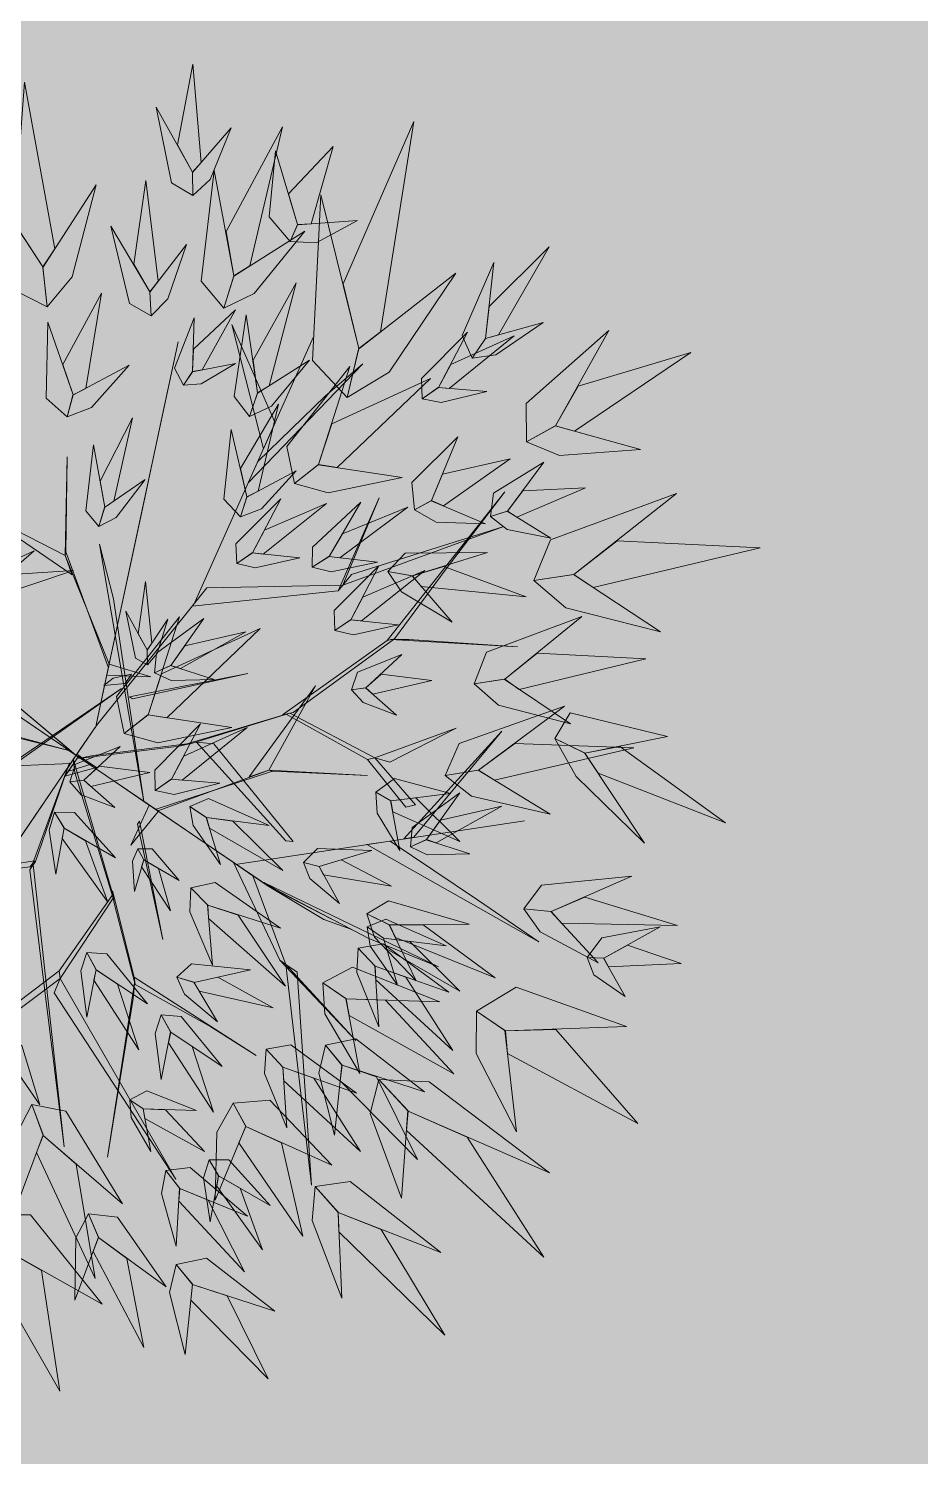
# Model space of a CAD drawing. Header units: millimetres. Extents: x -4 to 161, y -89 to 328.
# Drawn here: x 30.432 to 31.266, y 51.348 to 52.683 of the extents above; entities that cross this region are included whole.
import ezdxf

# ---------------------------------------------------------------- set-up
doc = ezdxf.new("R2010")
doc.units = ezdxf.units.MM
doc.layers.add('19-JARDINERIA', color=80, linetype='Continuous', lineweight=0)
doc.layers.add('Grama Zoysa', color=84, linetype='Continuous')
doc.layers.add('PISO', color=8, linetype='Continuous')
doc.layers.add('VEGETACION', color=7, linetype='Continuous', lineweight=9, true_color=0xa3cf44)

# ---------------------------------------------------------------- blocks, each defined once
blk = doc.blocks.new('A$C50677734')
at = {"color": 84, "linetype": 'ByBlock'}
for points in [[(2.691039974112186, 2.334948322650461, -1.072828053210943), (2.76611221409621, 2.39890987111687, -1.093334273240885), (2.884297179273403, 2.685592728420715, -1.150696267108426), (2.678781370918784, 2.433593851242676, -1.084189607551858)], [(2.76611221409621, 2.39890987111687, -1.093334273240885), (2.819896348291763, 2.399489840776823, -1.101924716766942), (3.116730683881769, 2.69227173236527, -1.188383374190482), (2.816411093835199, 2.518663925114424, -1.117442937330142)], [(2.691039974112186, 2.334948322650461, -1.072828053210943), (2.786788834149774, 2.325320076252296, -1.086683607285228), (3.007017831893392, 2.403865323816944, -1.132129824648884), (2.765097724366682, 2.39804552586736, -1.0930571621594)], [(3.119582928264094, 2.19292617768815, -1.666427438459503), (3.166768607317749, 2.225518347756064, -1.692410132844097), (3.248473689859054, 2.389492323937929, -1.765091453622622), (3.116230915356823, 2.253686340136937, -1.680823255618535)], [(3.166768607317749, 2.225518347756064, -1.692410132844097), (3.198768565434534, 2.221461384219082, -1.703294775086292), (3.38693120107689, 2.374487345360648, -1.812843432491607), (3.201451802154963, 2.293937817767869, -1.722957354620579)], [(2.8168735514231, 2.110917650346323, -0.8427145848156943), (2.864155826407625, 2.146521773075619, -0.8641755070217815), (2.943192477756724, 2.316801122639958, -0.9242080867063736), (2.811851433243987, 2.172103163021347, -0.8546050957677147)], [(2.864155826407625, 2.146521773075619, -0.8641755070217815), (2.896911109389237, 2.14424227756217, -0.8731658933513594), (3.084850923784927, 2.309512730795631, -0.9636497815716176), (2.89773757264146, 2.217605803267247, -0.8894065912370451)], [(3.119582928264094, 2.19292617768815, -1.666427438459503), (3.176125257180103, 2.179245959087666, -1.683983313043689), (3.310194353952226, 2.208774916421702, -1.741566581679816), (3.166130963006253, 2.225077913025415, -1.692059015352414)], [(2.933375677908543, 1.973704950792125, -1.486433287563355), (3.01305523288704, 1.997760942855165, -1.515443643708209), (3.200139429983323, 2.183642017601982, -1.596594234545838), (2.956522500596577, 2.056590464017745, -1.502506592994962)], [(2.8168735514231, 2.110917650346323, -0.8427145848156943), (2.874922211082719, 2.100312127554047, -0.8572152079279165), (3.010929009962296, 2.137759657575088, -0.9047772517360034), (2.863516876745677, 2.146040636282009, -0.8638854945595374)], [(3.01305523288704, 1.997760942855165, -1.515443643708209), (3.055144063970942, 1.978990184892609, -1.527596630741865), (3.383413522528314, 2.105842871304844, -1.649910564758007), (3.091929298601939, 2.075075107444263, -1.549550413770401)], [(3.160821912565438, 1.93077538865657, -1.829009222225882), (3.205609928751471, 1.939286579786426, -1.904446058261261), (3.324788689853221, 2.086392167017606, -2.105179857739832), (3.182055117899267, 2.00780963103466, -1.864772490297922)], [(2.720587392711308, 1.949293591295372, -0.5743885061398118), (2.760541014699811, 1.949293591295372, -0.6050571314690363), (2.872303173505599, 2.020079949502814, -0.6908463942142982), (2.742723858948181, 1.990812512936258, -0.5913805823357344)], [(2.760541014699811, 1.949293591295372, -0.6050571314690363), (2.777278342830186, 1.932073963417337, -0.6179047988366844), (2.945731451754795, 1.947251677116241, -0.7472103542788189), (2.80751351622689, 1.978561027861928, -0.6411134882750164)], [(2.933375677908543, 1.973704950792125, -1.486433287563355), (3.004770556800792, 1.931804624758115, -1.506034879553123), (3.202357636418071, 1.915560711166563, -1.570328101279559), (3.011978482144058, 1.997435861881285, -1.515051611868415)], [(3.205609928751471, 1.939286579786426, -1.904446058261261), (3.225857988168797, 1.912858547418068, -1.938550036699436), (3.413384589156351, 1.975180449239474, -2.254402683358421), (3.255741251023437, 2.000271653027766, -1.988882670116512)], [(2.720587392711308, 1.949293591295372, -0.5743885061398118), (2.74758308324408, 1.914581050251285, -0.5951105502811794), (2.836128948191628, 1.873062128610285, -0.6630788550648661), (2.760001100889155, 1.949293591295372, -0.6046426905862095)], [(3.160821912565438, 1.93077538865657, -1.829009222225882), (3.194078685778208, 1.876063116362274, -1.885023887789465), (3.296920390148954, 1.822607173735718, -2.058241043869489), (3.205004685289509, 1.939171563690024, -1.903426641558082)], [(2.748002598802202, 1.770851580282624, -0.754272176396458), (2.80759856818463, 1.787366126015058, -0.7660801600347192), (2.950677285081666, 1.918831826960968, -0.7991106007525594), (2.76716271264422, 1.830015435286441, -0.7608144376014421)], [(2.922534465942533, 1.598453156437813, -1.228330787638542), (3.038286938549219, 1.643175702672238, -1.2496992691862), (3.298302636139169, 1.933351417575295, -1.30947326486681), (2.949259119075406, 1.720053796109596, -1.240170081469001)], [(2.80759856818463, 1.787366126015058, -0.7660801600347192), (2.838312466269768, 1.773541530415286, -0.7710267477750713), (3.084515543450265, 1.861453576984217, -0.8208117598715235), (2.867894447169248, 1.842037578540157, -0.7799625191769999)], [(3.038286938549219, 1.643175702672238, -1.2496992691862), (3.102292692924208, 1.621754731492728, -1.258650930375083), (3.576655052303294, 1.845709013713985, -1.348745068792235), (3.148004397385591, 1.764006438004685, -1.274821673167906)], [(2.748002598802202, 1.770851580282624, -0.754272176396458), (2.799857408052332, 1.740195153793138, -0.7622505437196065), (2.94579423641835, 1.726781053858985, -0.7884195885395352), (2.80679321724699, 1.787142956478191, -0.7659205926882563)], [(2.58129845926237, 1.664925599573621, -0.5395087126763092), (2.608153484426509, 1.650244414089002, -0.5544151584483831), (2.813392214127759, 1.728935230266529, -0.7044413223479646), (2.629889117697473, 1.716946044506471, -0.5813429314560005)], [(2.674348968162234, 1.586379407068875, -1.0167116279966), (2.745970464011918, 1.563859246002721, -1.083872849219493), (2.988782448214919, 1.635917451829868, -1.271742751829477), (2.738938719578698, 1.653116263630749, -1.053922574890368)], [(2.922534465942533, 1.598453156437813, -1.228330787638542), (3.032021533011118, 1.547721609266659, -1.242768950846418), (3.325962513450861, 1.550014509838888, -1.290126126168255), (3.036722715946439, 1.642571343939266, -1.249410505922042)], [(2.674348968162234, 1.586379407068875, -1.0167116279966), (2.701917507887003, 1.504934780417215, -1.06209083152558), (2.835738657135209, 1.375810991172215, -1.210934619100638), (2.745002605959939, 1.564163572503616, -1.082965265148914)], [(2.745970464011918, 1.563859246002721, -1.083872849219493), (2.76564385532697, 1.52157167513485, -1.112007955407461), (3.076720813333679, 1.455579473748684, -1.395174185428305), (2.847731910688651, 1.593222388838626, -1.162832663359921)], [(3.175466342305583, 1.398657401007881, -1.826220705452557), (3.23465638812479, 1.398657401007881, -1.847677097062021), (3.400228543321816, 1.487140348767297, -1.907697003320925), (3.208260827151377, 1.450556053059017, -1.838108706209153)], [(3.023756134681718, 1.444254858997851, -1.105001755551807), (3.069224780665706, 1.426864460533806, -1.117925871120493), (3.221701320835393, 1.44433388894663, -1.154078464670735), (3.063780149229785, 1.473398947122859, -1.112162414177701)], [(3.023756134681718, 1.444254858997851, -1.105001755551807), (3.042077729298341, 1.400082544623273, -1.113734266071189), (3.128014152949219, 1.322762352645327, -1.142376900574761), (3.068610339503777, 1.427099465918558, -1.117751220910105)], [(3.069224780665706, 1.426864460533806, -1.117925871120493), (3.082121038200682, 1.403495897361608, -1.123340027642509), (3.279248660184862, 1.344350434473312, -1.177830893283453), (3.133136454493636, 1.433755226208859, -1.133120439424218)], [(3.23465638812479, 1.398657401007881, -1.847677097062021), (3.259452218130149, 1.377132866160422, -1.856665585438958), (3.509010249151685, 1.396105008284052, -1.947130371684263), (3.304244685236597, 1.435241696716047, -1.872902854765039)], [(3.175466342305583, 1.398657401007881, -1.826220705452557), (3.215459616507757, 1.355266724702801, -1.840718267350843), (3.346637555890879, 1.303368072651551, -1.888270270377222), (3.233856522640792, 1.398657401007881, -1.847387145824055)], [(2.787007814342189, 1.305792193974525, -1.25342893487029), (2.829141694959673, 1.284277020893227, -1.312333608139627), (2.995290713397594, 1.318656740337019, -1.477107491474123), (2.838675047401578, 1.349337080415239, -1.286065307897897)], [(2.787007814342189, 1.305792193974525, -1.25342893487029), (2.791796946528336, 1.24488215714723, -1.293229389782005), (2.856851950314592, 1.141734426359789, -1.423774881892429), (2.828572318194574, 1.284567766475447, -1.311537599041394)], [(2.624109419748322, 1.274401890215926, -0.9082132330844568), (2.601686005474505, 1.218667863365908, -0.9173401611545416), (2.61053219424491, 1.073107304481368, -0.947276485224422), (2.649097343074117, 1.219125574980012, -0.9215385480667824)], [(2.624109419748322, 1.274401890215926, -0.9082132330844568), (2.649439643393691, 1.2183683651823, -0.9217210866281838), (2.800923196713938, 1.09807393399069, -0.9595065688383408), (2.685434796481899, 1.264734440561255, -0.9156973141019285)], [(2.829141694959673, 1.284277020893227, -1.312333608139627), (2.835045734573043, 1.252260070973875, -1.337009890184891), (3.02304500150285, 1.181823476928229, -1.585364728833988), (2.898642715895277, 1.298080754888474, -1.38158639968601)], [(2.649439643393691, 1.2183683651823, -0.9217210866281838), (2.640437377475734, 1.186028450463368, -0.9273797820316366), (2.76452286297831, 0.9575940200261356, -0.9843318131889728), (2.712556094737351, 1.167560957667774, -0.937601941470134)], [(3.080373329766644, 1.172371689441661, -1.334852321947478), (3.15344926435938, 1.135543738277874, -1.393597838838724), (3.421578653965299, 1.158950186153106, -1.557926514466936), (3.158232220577701, 1.226120242104343, -1.367400513738575)], [(2.879058964087562, 1.141982678059775, -0.9706991204878468), (2.913041635672186, 1.114978590818395, -1.016303896215948), (3.063149546078591, 1.108714364305001, -1.143874012104018), (2.930175131591739, 1.167652956531469, -0.9959666313642308)], [(3.080373329766644, 1.172371689441661, -1.334852321947478), (3.098504460874323, 1.085490977283598, -1.374545238765887), (3.223085659137723, 0.9297190463969399, -1.504738005930271), (3.152461751729732, 1.136041413293582, -1.392803980502357)], [(2.879058964087562, 1.141982678059775, -0.9706991204878468), (2.875025401494667, 1.089765654696975, -1.001513158141967), (2.918050418785696, 0.989286756164688, -1.102583201647487), (2.91258241038048, 1.115343510916318, -1.015687615462866)], [(3.15344926435938, 1.135543738277874, -1.393597838838724), (3.168562896720061, 1.089361377295972, -1.418207447266138), (3.490328184536281, 0.9611943278029002, -1.665891248213011), (3.265706265413314, 1.144517959732979, -1.462663514102756)], [(2.913041635672186, 1.114978590818395, -1.016303896215948), (2.913886468717123, 1.086814282260206, -1.035408599561503), (3.068967979709442, 0.9878127020496094, -1.227688194523228), (2.975754580531372, 1.111872773563959, -1.069920321734123)], [(2.808268785816779, 0.9646159571638008, -1.498139596718049), (2.876386588473224, 0.8914434765716805, -1.551511771339106), (3.183507173580665, 0.7952802669876747, -1.700809611157457), (2.91438535774489, 0.9877267585060279, -1.527710666440523)], [(2.808268785816779, 0.9646159571638008, -1.498139596718049), (2.797127820154457, 0.8619575860982422, -1.534201876867415), (2.879715971801772, 0.6361392371696866, -1.652486155757329), (2.875466077626526, 0.8924322938769365, -1.550790525736119)], [(2.876386588473224, 0.8914434765716805, -1.551511771339106), (2.876564201289681, 0.8343908728996893, -1.573870385031713), (3.188759073129972, 0.549148699336456, -1.798899013163731), (3.004670244762564, 0.8502860327640746, -1.614260138798993)]]:
    blk.add_3dface(points, dxfattribs=at)
at = {"color": 62, "linetype": 'ByBlock'}
for points in [[(2.494666446047119, 2.141540397110588, -0.6029223863072392), (2.547580268176886, 2.160038725172285, -0.6535767680339082), (2.660555804739146, 2.312015189513431, -0.7952721331341769), (2.50343116506616, 2.210578890153328, -0.6309876518584993)], [(2.547580268176886, 2.160038725172285, -0.6535767680339082), (2.578270805962063, 2.143405601403173, -0.6747968468653522), (2.793853757968918, 2.242889692591347, -0.8883666725237374), (2.595302005338282, 2.223228481377873, -0.7131298924963405)], [(2.209526092600469, 1.953801123869197, -0.924369864817648), (2.180233006573928, 1.912081798802091, -0.9519357062350036), (2.179486685910831, 2.18963845340761, -0.6517743219126912)], [(1.817379964210715, 1.64755324651719, -2.639577775230859), (1.821035861085135, 1.684125427157596, -2.639577775230859), (1.867648546233738, 2.150420730322593, -2.167895599867225), (1.864297307432252, 2.116896231402279, -2.13420401591268)], [(2.494666446047119, 2.141540397110588, -0.6029223863072392), (2.547602181534784, 2.104887457771269, -0.6371483199063426), (2.685423050848214, 2.087094333007371, -0.7494093821113966), (2.546865216526498, 2.159788747766015, -0.6528922493619268)], [(1.991250223060205, 2.09388330409638, -0.3917020416844363), (2.026938062283932, 2.062526425994406, -0.4084346689982759), (2.176317689118263, 2.02291996112558, -0.4397131165142845), (2.040086272449684, 2.104727117655215, -0.3918652368327764)], [(2.209526092600469, 1.953801123869197, -0.9182441222804582), (2.218034148159745, 1.957271514952594, -0.9519357062350036), (2.41338358172527, 2.086571569834063, -0.7191574898217814)], [(2.026938062283932, 2.062526425994406, -0.4084346689982759), (2.029834711668058, 2.037687579325051, -0.4192215783085382), (2.190926689075865, 1.915795326494276, -0.4864405717727841), (2.08938246001685, 2.045551733648608, -0.4216867111254933)], [(2.315529420545374, 1.925048189498852, -0.3495913492579393), (2.362859108668203, 1.940025938904796, -0.3581015863002517), (2.473897443672569, 2.04941087761415, -0.3819072493780695), (2.329225998305105, 1.972930816194775, -0.3543064805921928)], [(2.389949112904048, 1.852077617489158, -1.215342635334174), (2.358752909186591, 1.839352850183331, -1.258222833094505), (2.801171798270161, 2.019813186520082, -1.105079269664754), (2.62817466856444, 1.94924856782427, -1.123456497276324)], [(2.362859108668203, 1.940025938904796, -0.3581015863002517), (2.387881725287343, 1.929883206605836, -0.3616666856017613), (2.582854672684561, 2.00750307024532, -0.397547685023402), (2.409673225889889, 1.985538491417287, -0.3681068649851317)], [(1.818072753475462, 1.675478571866733, -2.321039163296976), (1.818072753475462, 1.675478571866733, -2.406799558817636), (1.710872259074676, 1.981765698726235, -1.567572831222602), (1.710872259074676, 1.963388471114626, -1.524692633462271)], [(1.793569783326688, 1.654038472986599, -2.278158965536646), (1.793569783326688, 1.654038472986599, -2.321039163296976), (1.560574985977893, 1.967310812692744, -1.824854017784583), (1.560574985977893, 1.967310812692744, -1.791162433830038)], [(2.041118834972735, 1.709791583069772, -1.181651051379629), (2.04962689053201, 1.713261974153169, -1.114267883470539), (2.209526092600469, 1.953801123869197, -0.9182441222804582), (2.218034148159745, 1.957271514952594, -0.9519357062350036)], [(2.315529420545374, 1.925048189498852, -0.3495913492579393), (2.357982021824568, 1.90207335045261, -0.3553415094216646), (2.475401471972645, 1.895683137651531, -0.3742020347586821), (2.362219518288156, 1.939823536885796, -0.3579865830969773)], [(2.350244853627316, 1.835882459099934, -1.22453124913996), (2.358752909186591, 1.839352850183331, -1.252097090557314), (2.565782261129584, 1.923799033212731, -0.8049178853424422), (2.500553835174912, 1.897192701573317, -0.8998668946688876)], [(1.818072753475462, 1.451888969259243, -1.147959467425084), (1.818072753475462, 1.451888969259243, -1.190839665185414), (2.280566315033354, 1.899068174474223, -0.4802535308713703), (2.188680176975481, 1.794930551341963, -0.5752025401978162)], [(1.818072753475462, 1.837810749102231, -1.157148081230869), (1.818072753475462, 1.87150233305681, -1.157148081230869), (1.818072753475462, 1.684667185672537, -0.4710649170655854), (1.818072753475462, 1.684667185672537, -0.5813282827350063)], [(2.009922631255335, 1.697066815763946, -1.543069861073841), (1.992906520136727, 1.690126033597152, -1.515504019656487), (2.350244853627316, 1.835882459099934, -1.22453124913996), (2.358752909186591, 1.839352850183331, -1.252097090557314)], [(2.017159385934178, 1.654038472986599, -1.147959467425084), (2.017159385934178, 1.654038472986599, -1.190839665185414), (1.551602953107703, 1.828622135296541, -0.4802535308713703), (1.573043051987838, 1.828622135296541, -0.5752025401978162)], [(2.531377776107547, 1.650586679944012, -0.5039255840591004), (2.58129845926237, 1.664925599573621, -0.5395087126763092), (2.696513847977826, 1.790080069409555, -0.6390453021866083), (2.544708804100991, 1.708412939296522, -0.5236405607253929)], [(1.52709998295893, 1.592781047614721, -1.567572831222602), (1.545477210570538, 1.592781047614721, -1.524692633462271), (1.401522260946592, 1.745924611044415, -1.157148081230869), (1.392333647140787, 1.745924611044415, -1.157148081230869)], [(2.101699034530327, 1.634108314216064, -0.3206279689219034), (2.131086083367563, 1.655559158376036, -0.3307888951029494), (2.179932124002334, 1.752888567753188, -0.3768922995447408), (2.098415138740335, 1.667885801770353, -0.3366278314476528)], [(2.131086083367563, 1.655559158376036, -0.3307888951029494), (2.151511672471144, 1.65546556525021, -0.3307445615170204), (2.268261283786955, 1.753910036522711, -0.3773761531724173), (2.151843359547228, 1.696210854676678, -0.3500449617716611)], [(2.288636794898877, 1.623516363124622, -1.824854017784583), (2.288636794898877, 1.623516363124622, -1.791162433830038), (2.997087582127562, 1.750690142285407, -1.687024810697807)], [(1.818072753475462, 1.690792928209702, -2.596697577470528), (1.818072753475462, 1.647912730449434, -2.639577775230859), (1.818072753475462, 1.632598374106351, -2.363919361057306), (1.818072753475462, 1.675478571866733, -2.321039163296976)], [(1.90782596454369, 1.655422122763184, -2.03006639278045), (1.947530223820422, 1.671617281152407, -1.996374808825905), (2.009922631255335, 1.697066815763946, -1.543069861073841), (1.992906520136727, 1.690126033597152, -1.515504019656487)], [(1.998782158322569, 1.694665115857219, -1.515504019656487), (2.026347999739925, 1.68595940667069, -1.472623821896156), (2.060039583694504, 1.654038472986599, -1.181651051379629), (2.032473742277147, 1.654038472986599, -1.181651051379629)], [(2.04962689053201, 1.713261974153169, -1.181651051379629), (2.024102723854127, 1.702850800902979, -1.181651051379629), (2.081606730945736, 1.610530934877942, -0.5047565010201303)], [(1.821135624744101, 1.654038472986599, -2.639577775230859), (1.784381169520941, 1.654038472986599, -2.639577775230859), (1.315761865425884, 1.654038472986599, -2.167895599867225), (1.349453449380462, 1.654038472986599, -2.13420401591268)], [(1.793569783326688, 1.657101344255124, -2.321039163296976), (1.793569783326688, 1.657101344255124, -2.406799558817636), (1.52709998295893, 1.589718176346082, -1.567572831222602), (1.545477210570538, 1.589718176346082, -1.524692633462271)], [(1.781130032984265, 1.632836108134256, -2.167895599867225), (1.806578849181676, 1.654915070598917, -2.13420401591268), (1.585600019428625, 1.386154042981388, -1.843231245396154), (1.578659433192967, 1.380132507763732, -1.858545601739128)], [(1.778255426983719, 1.654038472986599, -2.596697577470528), (1.821135624744101, 1.654038472986599, -2.639577775230859), (1.836449981087014, 1.654038472986599, -2.363919361057306), (1.793569783326688, 1.654038472986599, -2.321039163296976)], [(1.836449981087014, 1.654038472986599, -2.363919361057306), (1.793569783326688, 1.654038472986599, -2.321039163296976), (1.906896020264753, 1.654038472986599, -2.03006639278045), (1.906896020264753, 1.654038472986599, -2.07294659054078)], [(1.818072753475462, 1.632598374106351, -2.363919361057306), (1.818072753475462, 1.675478571866733, -2.321039163296976), (1.818072753475462, 1.562152334928669, -2.03006639278045), (1.818072753475462, 1.562152334928669, -2.07294659054078)], [(1.821135624744101, 1.654038472986599, -2.639577775230859), (1.821135624744101, 1.611158275226216, -2.682457972991189), (1.821135624744101, 1.595843918883247, -2.406799558817636), (1.821135624744101, 1.638724116643629, -2.363919361057306)], [(1.906896020264753, 1.654038472986599, -2.03006639278045), (1.906896020264753, 1.654038472986599, -2.07294659054078), (2.288597864347195, 1.624295472149015, -1.824854017784583), (2.288597864347195, 1.624295472149015, -1.791162433830038)], [(1.929050292804106, 1.586379407069102, -1.343417896646685), (2.000671788653789, 1.563859246002948, -1.410579117869578), (2.243483772856791, 1.635917451830096, -1.598449020479562), (1.993640044220569, 1.653116263630977, -1.380628843540453)], [(2.101699034530327, 1.634108314216064, -0.3206279689219034), (2.137913531823983, 1.630298511778391, -0.3188233256619524), (2.222607495338706, 1.655945660072575, -0.3309719748539659), (2.130688961085979, 1.655269282103631, -0.3306515852896921)], [(2.531377776107547, 1.650586679944012, -0.5039255840591004), (2.577086888303369, 1.618570747958983, -0.5279682385301872), (2.70204964472532, 1.600467171364016, -0.6068281451953523), (2.580623855435987, 1.664731830389428, -0.5390278595868879)], [(1.672313324532296, 1.618857212112857, -0.6213190076181061), (1.62788042169393, 1.605271563933342, -0.6356116013425956), (1.547881748218742, 1.530529428671684, -0.6824913087589201), (1.653499748128751, 1.577877144699073, -0.6421861944558604)], [(1.672313324532296, 1.618857212112857, -0.6213190076181061), (1.65324202790407, 1.577315773912573, -0.6424720463303499), (1.664224857600061, 1.431578282303689, -0.7016433843497325), (1.69947935194267, 1.57851833614427, -0.6330389344721871)], [(1.755014605599001, 1.629990670342976, -0.6256516331423829), (1.744822641977123, 1.589143735378115, -0.6499576551942932), (1.765544532511739, 1.503128573483536, -0.7296814075245547), (1.778073019687951, 1.603956977016764, -0.6611384253381692)], [(1.755014605599001, 1.629990670342976, -0.6256516331423829), (1.778388888374081, 1.603600351080785, -0.661624545779207), (1.896763537478761, 1.576712632711519, -0.7622514770740998), (1.799045795725078, 1.642897515362619, -0.6455825712249454)], [(1.821135624744101, 1.611158275226216, -2.682457972991189), (1.821135624744101, 1.595843918883247, -4.180202023334152), (1.759878199372167, 1.647912730449434, -4.180202023334152), (1.775192555715136, 1.647912730449434, -2.682457972991189)], [(1.811947010938297, 1.647912730449434, -4.180202023334152), (1.759878199372167, 1.647912730449434, -4.180202023334152), (1.775192555715136, 1.647912730449434, -2.682457972991189), (1.811947010938297, 1.647912730449434, -2.682457972991189)], [(1.818072753475462, 1.647912730449434, -2.639577775230859), (1.775192555715136, 1.647912730449434, -2.682457972991189), (1.775192555715136, 1.647912730449434, -2.682457972991189), (1.802758397132492, 1.647912730449434, -2.363919361057306)], [(1.814662422448748, 1.644660494882259, -2.639577775230859), (1.841495385565281, 1.619543128994564, -2.639577775230859), (2.004327277971071, 1.433747722388034, -2.443784755555556), (1.979730395114245, 1.456771974451839, -2.41009317160101)], [(1.821135624744101, 1.647912730449434, -4.180202023334152), (1.821135624744101, 1.595843918883247, -4.180202023334152), (1.821135624744101, 1.611158275226216, -2.682457972991189), (1.821135624744101, 1.647912730449434, -2.682457972991189)], [(2.011033643397013, 1.626472631569185, -0.924369864817648), (2.011033643397013, 1.617284017763381, -0.8569866969085593), (2.222371760930002, 1.418197385304779, -0.5568253125862457)], [(2.094934252294478, 1.608989565038655, -0.3346412073937104), (2.132349943996644, 1.586313388249436, -0.3595954356978979), (2.273701448206679, 1.583417720246757, -0.4293998310893361), (2.137183896304179, 1.631932629113975, -0.3484671987514342)], [(2.282490634841849, 1.624771360162412, -1.791162433830038), (2.340509315142412, 1.62025042403502, -1.791162433830038), (2.534275051265694, 1.347090704342576, -1.405240653987065), (2.515953362749769, 1.348518368382769, -1.386863426375495)], [(2.431012177234322, 1.593116902526958, -0.7220716884722616), (2.474933955993208, 1.575814383621946, -0.7396317761653597), (2.623741164857847, 1.593274316025826, -0.7887525620095684), (2.470564919575167, 1.622159924937705, -0.7318009262481692)], [(1.536288596764734, 1.589718176346082, -1.515504019656487), (1.520974240421764, 1.589718176346082, -1.567572831222602), (1.004346370503299, 1.135591341375061, -0.8386094692969869), (1.004346370503299, 1.135591341375061, -0.8324837267597979)], [(1.778388888374081, 1.603600351080785, -0.661624545779207), (1.775290407748286, 1.5811277268715, -0.676694279451391), (1.885203294904158, 1.479923793972488, -0.8283638570552948), (1.827778721146842, 1.59197923663396, -0.7039170241495247)], [(1.929050292804106, 1.586379407069102, -1.343417896646685), (1.956618832528874, 1.504934780417443, -1.388797100175665), (2.09043998177708, 1.375810991172443, -1.537640887750723), (1.99970393060181, 1.564163572503844, -1.409671533798999)], [(2.000671788653789, 1.563859246002948, -1.410579117869578), (2.020345179968842, 1.521571675135078, -1.438714224057546), (2.33142213797555, 1.455579473748912, -1.72188045407839), (2.102433235330522, 1.593222388838853, -1.489538932010006)], [(2.094934252294478, 1.608989565038655, -0.3346412073937104), (2.102223555473131, 1.563981734136291, -0.3515021724641091), (2.163625489827609, 1.478219531658396, -0.4068061378950134), (2.131844326541227, 1.586619823070918, -0.3592582163964902)], [(2.132349943996644, 1.586313388249436, -0.3595954356978979), (2.139099122435482, 1.562087720362342, -0.3700492340415449), (2.304718403587799, 1.47946000390516, -0.4752616560808198), (2.191508025217615, 1.584683007067951, -0.3889335149203867)], [(2.431012177234322, 1.593116902526958, -0.7220716884722616), (2.447966057386054, 1.549129171851518, -0.7339366125892184), (2.530088512958229, 1.472153495717407, -0.7728535636928398), (2.474340418442409, 1.576048201445019, -0.7393944776830207)], [(2.474933955993208, 1.575814383621946, -0.7396317761653597), (2.48702220425315, 1.552544744808756, -0.7469880291178731), (2.677768924304814, 1.493715056229461, -0.8210251556076922), (2.537298956004235, 1.582702901635229, -0.7602767441288679)], [(1.65324202790407, 1.577315773912573, -0.6424720463303499), (1.62960343650019, 1.567097714568831, -0.6513334544395333), (1.562988291323677, 1.385617528919965, -0.7405192392803438), (1.65741872794149, 1.516265450404944, -0.6673411594109603)], [(1.818072753475462, 1.562152334928669, -2.03006639278045), (1.818072753475462, 1.5192721371684, -1.996374808825905), (1.818072753475462, 1.451888969259243, -1.543069861073841), (1.818072753475462, 1.470266196870852, -1.515504019656487)], [(1.818072753475462, 1.562152334928669, -2.03006639278045), (1.818072753475462, 1.562152334928669, -2.07294659054078), (1.818072753475462, 1.17929342635432, -1.824854017784583), (1.818072753475462, 1.17929342635432, -1.791162433830038)], [(1.818072753475462, 1.470266196870852, -1.515504019656487), (1.818072753475462, 1.442700355453553, -1.472623821896156), (1.818072753475462, 1.409008771498974, -1.181651051379629), (1.818072753475462, 1.436574612916274, -1.181651051379629)], [(1.818072753475462, 1.451888969259243, -1.543069861073841), (1.818072753475462, 1.470266196870852, -1.515504019656487), (1.818072753475462, 1.084344417027864, -1.22453124913996), (1.818072753475462, 1.07515580322206, -1.252097090557314)], [(1.856461862317246, 1.444254858997965, -0.291639274224945), (1.901930508301234, 1.42686446053392, -0.3045633897936306), (2.05440704847092, 1.444333888946744, -0.3407159833438728), (1.896485876865313, 1.473398947122973, -0.2987999328508392)], [(1.856461862317246, 1.444254858997965, -0.291639274224945), (1.874783456933869, 1.400082544623387, -0.3003717847443266), (1.960719880584747, 1.32276235264544, -0.3290144192478993), (1.901316067139305, 1.427099465918672, -0.3043887395832431)], [(2.004327277971071, 1.433747722388034, -2.443784755555556), (1.979730395114245, 1.456771974451839, -2.41009317160101), (2.193102666573167, 1.284036038024282, -2.119120401084484), (2.199810907352286, 1.277756696552273, -2.13443475742746)], [(2.528172677483723, 1.434655836167621, -0.5920372736981495), (2.573551750969556, 1.41511302349852, -0.6018186157398322), (2.728489127178193, 1.425459703272053, -0.6291799373969736), (2.569737402619352, 1.461961118762474, -0.5974566659104351)], [(1.145272473741783, 1.41073501774963, -0.6886680632514649), (1.109885369131006, 1.380935350709023, -0.7085826097218931), (1.056493140679492, 1.243431544569034, -0.7642895167405169), (1.152409926526217, 1.362466103319434, -0.6997017984580511)], [(1.772129684446554, 1.433511741647748, -0.924369864817648), (1.762941070640806, 1.433511741647748, -0.8569866969085593), (1.56385443818209, 1.222173624114702, -0.5568253125862457)], [(1.818072753475462, 1.409008771498974, -1.181651051379629), (1.818072753475462, 1.436574612916274, -1.181651051379629), (1.710872259074676, 1.418197385304779, -0.5047565010201303)], [(1.817013902464566, 1.418008538208709, -1.181651051379629), (1.820190455497368, 1.409386465691, -1.114267883470539), (2.055104115498522, 1.241331683809903, -0.9182441222804582), (2.058280668531381, 1.232709611292193, -0.9519357062350036)], [(1.901930508301234, 1.42686446053392, -0.3045633897936306), (1.91482676583621, 1.403495897361722, -0.3099775463156472), (2.111954387820389, 1.344350434473426, -0.3644684119565911), (1.965842182129165, 1.433755226208972, -0.3197579580973557)], [(2.032590748267637, 1.389772081858495, -2.330458518617541), (2.011451163707931, 1.427079310710269, -2.37333871637787), (1.934698298670184, 1.108996916188402, -1.965640501478981), (1.943758120624352, 1.093008103823308, -1.965640501478981)], [(2.528172677483723, 1.434655836167621, -0.5920372736981495), (2.545104122793588, 1.389569496680678, -0.5986462885911771), (2.629251695828088, 1.308125341151253, -0.6203238574403099), (2.572938520246736, 1.415377115561682, -0.6016864354419718)], [(2.573551750969556, 1.41511302349852, -0.6018186157398322), (2.585750905168822, 1.391110800824776, -0.6059162049735094), (2.78308223648179, 1.322654049601851, -0.6471564579060091), (2.6384791749428, 1.419017693661885, -0.6133183016537033)], [(1.713298535708361, 1.398609502371868, -0.3167417587278447), (1.68063256996885, 1.392348928956039, -0.3316749783724154), (1.621551225455334, 1.346646701504141, -0.3806559388066193), (1.699279284638407, 1.371836627064681, -0.3385442594089265)], [(1.713298535708361, 1.398609502371868, -0.3167417587278447), (1.699087240103153, 1.371469875348225, -0.3388429238018178), (1.706365959626339, 1.270924636873246, -0.4006664531303746), (1.733010750504831, 1.369127627933721, -0.3289869988364046)], [(1.431418655155994, 1.358790473368344, -0.5611440307794354), (1.385685649914137, 1.345673119581647, -0.5711219157086433), (1.300053439059411, 1.269647339962489, -0.6038493782764413), (1.409747663686232, 1.316518662847101, -0.5757117427760761)], [(1.431418655155994, 1.358790473368344, -0.5611440307794354), (1.409450800789386, 1.315939596949533, -0.57591130047466), (1.410991269015823, 1.163780056676841, -0.6172197440815673), (1.456193972157279, 1.316107743989391, -0.5693258964213819)], [(1.699087240103153, 1.371469875348225, -0.3388429238018178), (1.681692778255523, 1.366091538320688, -0.3481015199814524), (1.631859273999623, 1.24638444907066, -0.4412848105636108), (1.701825263111061, 1.329379896917885, -0.3648267259833853)], [(1.872070039544041, 1.351602961448634, -0.4254909964805672), (1.837357498499954, 1.318249383132979, -0.4322518569499394), (1.795838576859011, 1.208849646257931, -0.4544274792894809), (1.872070039544041, 1.302906737107832, -0.435361852765851)], [(1.872070039544041, 1.351602961448634, -0.4254909964805672), (1.872070039544041, 1.302239665541492, -0.4354970699752382), (1.942856397751597, 1.164155851315058, -0.4634870323184396), (1.913588961184984, 1.324253027229815, -0.4310349020654528)], [(1.409450800789386, 1.315939596949533, -0.57591130047466), (1.384924715809631, 1.305844187982302, -0.5820975891307687), (1.305809776559442, 1.118251520035755, -0.6443595910890118), (1.409668120865319, 1.252208991962334, -0.5932728202514764)], [(1.872070039544041, 1.302239665541492, -0.4354970699752382), (1.854850411666063, 1.281560446985849, -0.4396888034662492), (1.870028125364967, 1.073434118296745, -0.4818765727951326), (1.901337476110597, 1.244204439272493, -0.4472609671919462)], [(2.431012177234379, 1.300442536861055, -1.586482024275752), (2.474933955993265, 1.283140017956043, -1.60404211196885), (2.623741164857904, 1.300599950359924, -1.653162897813059), (2.470564919575224, 1.329485559271802, -1.59621126205166)], [(2.431012177234379, 1.300442536861055, -1.586482024275752), (2.447966057386111, 1.256454806185615, -1.598346948392709), (2.530088512958286, 1.179479130051504, -1.63726389949633), (2.474340418442466, 1.283373835779116, -1.603804813486511)], [(2.474933955993265, 1.283140017956043, -1.60404211196885), (2.487022204253207, 1.259870379142853, -1.611398364921364), (2.677768924304871, 1.201040690563559, -1.685435491411183), (2.537298956004292, 1.290028535969327, -1.624687079932358)], [(1.045436885862613, 1.260196515778716, -1.238365006014237), (0.9642820563234976, 1.250606108754027, -1.262008317920777), (0.8014845529924627, 1.146102052612604, -1.339558380974238), (0.9993863309202312, 1.195017268783431, -1.272884241397792)], [(1.045436885862613, 1.260196515778716, -1.238365006014237), (0.9987555014004668, 1.19412440238625, -1.273357107635923), (0.9693461196206952, 0.9378206084636532, -1.371240418929024), (1.078914337643141, 1.181662960494804, -1.257752521777609)], [(1.707168616229807, 1.23710941815716, -0.5044769772519055), (1.656663883213525, 1.205751844899964, -0.5170613570535991), (1.579778153132053, 1.085787749834935, -0.5601834542011696), (1.695624017627665, 1.179339178749387, -0.5241430149680263)], [(1.707168616229807, 1.23710941815716, -0.5044769772519055), (1.695465872441332, 1.17854780560674, -0.5244124127449592), (1.749595255435053, 0.9979893940621876, -0.5819834965049511), (1.751634583113457, 1.194842018994791, -0.5165814243756328)], [(0.7557574796737754, 1.203910817200721, -1.747674913574914), (0.7113408297466322, 1.13269529469187, -1.841541114216921), (0.7372491456119405, 0.8398336948035876, -2.104112783580367), (0.8192198732751307, 1.10952388279918, -1.799681862579271)], [(2.333556956333723, 1.184172741247607, -0.3908315025501853), (2.356931239108803, 1.157782421985416, -0.4268044151870094), (2.475305888213483, 1.130894703616149, -0.5274313464819023), (2.3775881464598, 1.19707958626725, -0.410762440632748)], [(0.9987555014004668, 1.19412440238625, -1.273357107635923), (0.9545884077995764, 1.1838340180052, -1.288015961017978), (0.7794625435614649, 0.8899331641969183, -1.435550227314816), (0.9857041999011356, 1.086890609126044, -1.314496470353313)], [(1.695465872441332, 1.17854780560674, -0.5244124127449592), (1.669432315753056, 1.158088457965504, -0.5323244750302476), (1.638716339782888, 0.907589822637874, -0.6167637614656805), (1.717622758271545, 1.102775271487757, -0.5485966250035059)], [(2.333556956333723, 1.184172741247607, -0.3908315025501853), (2.323364992711844, 1.143325806282746, -0.4151375246020958), (2.344086883246461, 1.057310644388167, -0.4948612769323571), (2.356615370422673, 1.158139047921395, -0.4263182947459717)], [(0.7113408297466322, 1.13269529469187, -1.841541114216921), (0.6562068825367647, 1.125643395762381, -1.880863441512896), (0.5011322640077652, 0.8053031840840958, -2.276623638814326), (0.7212045269327519, 1.010248011342923, -1.951897323079819)], [(1.506438907350002, 1.141307641566982, -0.7415460330047089), (1.482012326063113, 1.102591534827297, -0.7579025647895536), (1.471046540792201, 0.9968306141652192, -0.8115519890438367), (1.519225122612908, 1.099654445422288, -0.7654265694105771)], [(1.506438907350002, 1.141307641566982, -0.7415460330047089), (1.519400276246642, 1.09908385369431, -0.7657537000462736), (1.6233269480241, 1.001743878060779, -0.833469741635506), (1.553311187537246, 1.130097257987131, -0.7549583890682744)], [(2.356931239108803, 1.157782421985416, -0.4268044151870094), (2.353832758483009, 1.13530979777613, -0.4418741488591936), (2.46374564563888, 1.034105864877119, -0.5935437264630974), (2.406321071881563, 1.146161307538591, -0.4690968935573271)], [(1.407596323066911, 1.120567152477633, -0.6155950755544851), (1.361863317825054, 1.107449798690936, -0.6255729604836929), (1.276231106970328, 1.031424019071778, -0.658300423051491), (1.38592533159715, 1.07829534195639, -0.6301627875511258)], [(1.407596323066911, 1.120567152477633, -0.6155950755544851), (1.385628468700303, 1.077716276058822, -0.6303623452497097), (1.387168936926741, 0.9255567357861308, -0.671670788856617), (1.432371640068197, 1.07788442309868, -0.6237769411964316)], [(1.519400276246642, 1.09908385369431, -0.7657537000462736), (1.508368534127214, 1.076342348232969, -0.7758947497528771), (1.577525957149759, 0.9027716839084404, -0.8779595080902819), (1.562617530771547, 1.05803100815342, -0.7942140653518935)], [(1.19143197985619, 1.066716600972426, -0.8585898000871821), (1.156719438812103, 1.039961311186516, -0.8796213214114159), (1.11520051717116, 0.9522039606887346, -0.9486047113549037), (1.19143197985619, 1.027653877884972, -0.8892958212205643)], [(1.19143197985619, 1.066716600972426, -0.8585898000871821), (1.19143197985619, 1.027118772089238, -0.8897164516470487), (1.262218338063689, 0.9163518723756852, -0.9767869499293766), (1.232950901497133, 1.044777263348009, -0.8758356475730549)], [(1.385628468700303, 1.077716276058822, -0.6303623452497097), (1.361102383720549, 1.067620867091591, -0.6365486339058184), (1.28198744447036, 0.8800281991450447, -0.6988106358640614), (1.385845788776236, 1.013985671071623, -0.6477238650265261)], [(1.19143197985619, 1.027118772089238, -0.8897164516470487), (1.174212351978212, 1.010530492422049, -0.9027559948680736), (1.189390065677116, 0.8435774841580042, -1.033992687931293), (1.220699416422746, 0.9805645678618476, -0.9263112987512158)], [(1.915460824891795, 1.042552136685458, -0.6196975054824266), (1.891300450631547, 1.007413830692826, -0.6430364577735562), (1.881241238375082, 0.9126483849354372, -0.7144661718138487), (1.928659112311777, 1.005604286107882, -0.6501838567845738)], [(1.915460824891795, 1.042552136685458, -0.6196975054824266), (1.928839910769568, 1.005098151168454, -0.6506014780352877), (2.033967758274457, 0.9203768880860252, -0.7320369095887836), (1.962583720998964, 1.033559919861886, -0.6338801478385744)], [(0.9021637561164652, 0.9929232820178412, -1.849764099755278), (0.8352283749438242, 0.9852723965203722, -1.877659677952389), (0.7068187016145658, 0.9012908668441924, -1.969157174438919), (0.8682898454196106, 0.940496891000862, -1.890491643923065)], [(0.9021637561164652, 0.9929232820178412, -1.849764099755278), (0.8678258192456382, 0.93977872126095, -1.891049555487006), (0.8609556078602054, 0.7334942408531333, -2.006537249223058), (0.9354480637901474, 0.929680015002532, -1.872638473876915)], [(1.928839910769568, 1.005098151168454, -0.6506014780352877), (1.917975204224944, 0.9845308895404514, -0.6647670064339213), (1.988900823141875, 0.8309155399462042, -0.7939901487806232), (1.972561784000447, 0.9693537651238556, -0.6848621884262043)], [(2.158630105892314, 0.9931313821653021, -0.7609288604867052), (2.117627757336776, 0.9610617566828524, -0.7922775224510997), (2.073284429674686, 0.8629633921699451, -0.8951011336943246), (2.161922023323995, 0.9512770033908282, -0.806697906954729)], [(2.158630105892314, 0.9931313821653021, -0.7609288604867052), (2.161967118083339, 0.9507036557363336, -0.8073248801940165), (2.259512262645557, 0.8389585980711444, -0.9371083407266376), (2.212217859218753, 0.9736934775168036, -0.7866347632975196)], [(2.161967118083339, 0.9507036557363336, -0.8073248801940165), (2.141906789803101, 0.9312421496762227, -0.8267610506119417), (2.174890086035077, 0.7538452783343246, -1.022376701269794), (2.202362023331431, 0.9036909674208572, -0.8618715520120751)], [(2.515543826673706, 0.9426228583332658, -1.059188254336687), (2.56719566100952, 0.8872930296020058, -1.10435263257514), (2.80223278933164, 0.8170513155039316, -1.230690825755683), (2.597273726192327, 0.9615485678241384, -1.084211761198538)], [(0.8678258192456382, 0.93977872126095, -1.891049555487006), (0.8317461266674968, 0.9315330266890668, -1.908344813969216), (0.7060922490891244, 0.6951087123079561, -2.082413221919202), (0.8643293679269844, 0.8534729173252344, -1.939587861549985)], [(2.515543826673706, 0.9426228583332658, -1.059188254336687), (2.506038607253515, 0.8637845160369579, -1.089704726119422), (2.567398248800429, 0.6915802269527376, -1.189798753566801), (2.566497663248242, 0.8880407299902799, -1.103742303139486)], [(1.097009330895616, 0.8959322727149583, -1.119967621319485), (1.044264037016546, 0.8727984227942897, -1.139336437341165), (0.9575280485447024, 0.7698267845821647, -1.202866153892272), (1.080441154110189, 0.8431757097930584, -1.148246092711136)], [(1.097009330895616, 0.8959322727149583, -1.119967621319485), (1.080214192784353, 0.8424530171503192, -1.14863346903157), (1.117651074203138, 0.6663442410657581, -1.228820367361315), (1.137218247572889, 0.8507519191601886, -1.135850050457261)], [(2.289000175288492, 0.875067560524144, -0.8831689913880886), (2.345770788860363, 0.814196847083167, -0.9121685893027212), (2.595166579821295, 0.7284128533308376, -0.9932890861720318), (2.373589567062879, 0.8908982295351962, -0.8992363361786301)], [(2.56719566100952, 0.8872930296020058, -1.10435263257514), (2.566805834384979, 0.8435508332203198, -1.123272845080437), (2.803996827987646, 0.6283933656707177, -1.313695629004726), (2.665361066670698, 0.8571939366858032, -1.157451293477108)], [(1.328161390694617, 0.8520563859934782, -1.359146367971666), (1.246099369214448, 0.8448940879128485, -1.41078985568021), (1.105178449241293, 0.7544306614015568, -1.580180495364245), (1.298197822119334, 0.794679339785489, -1.434545860026149)], [(1.328161390694617, 0.8520563859934782, -1.359146367971666), (1.297787362275812, 0.7938933528511143, -1.435578729780319), (1.338313528549406, 0.5656596837479811, -1.649382768893719), (1.384938042750889, 0.7813924909619346, -1.401494027892684)], [(1.483187544587508, 0.8599269944346588, -0.989842475449895), (1.431856920404243, 0.8292736106023993, -1.000701994463542), (1.351729446647311, 0.7089691060948553, -1.036321216828312), (1.470063849572682, 0.8013281701822734, -1.005697373209824)], [(1.483187544587508, 0.8599269944346588, -0.989842475449895), (1.469884072928607, 0.8005254465624602, -1.005914563590097), (1.519014354005776, 0.6150241885206924, -1.050872972306614), (1.526460806316435, 0.815673156863795, -0.9987472810410916)], [(2.094934252294592, 0.8466749381882436, -2.349329864069565), (2.132349943996757, 0.8239987613990251, -2.374284092373752), (2.273701448206793, 0.8211030933963456, -2.44408848776519), (2.137183896304293, 0.8696180022635644, -2.363155855427288)], [(2.094934252294592, 0.8466749381882436, -2.349329864069565), (2.102223555473244, 0.8016671072858798, -2.366190829139963), (2.163625489827722, 0.7159049048079851, -2.421494794570867), (2.13184432654134, 0.8243051962205072, -2.373946873072344)], [(2.289000175288492, 0.875067560524144, -0.8831689913880886), (2.282934016630235, 0.792506354797979, -0.9027633143033796), (2.355614567859049, 0.6080473580112767, -0.9670326934655374), (2.345003618406678, 0.8150194242917905, -0.9117767028444156)], [(1.080214192784353, 0.8424530171503192, -1.14863346903157), (1.052642734172081, 0.8264987599802679, -1.160642134965011), (0.9999313269910316, 0.5953341925767291, -1.281503546940283), (1.095372102266196, 0.7686173133992042, -1.182335208909289)], [(1.178850731258648, 0.8225106822781071, -1.778403709087322), (1.134417828420282, 0.8089250340985927, -1.792696302811811), (1.054419154945094, 0.7341828988369344, -1.839576010228136), (1.160037154855103, 0.7815306148643231, -1.799270895925076)], [(1.178850731258648, 0.8225106822781071, -1.778403709087322), (1.159779434630422, 0.7809692440778236, -1.799556747799566), (1.170762264326413, 0.6352317524689397, -1.858728085818948), (1.206016758669022, 0.7821718063095205, -1.790123635941403)], [(1.697146058204168, 0.8364337385464751, -1.158734884377811), (1.636399111377045, 0.7893681717957861, -1.19522775135124), (1.563740998505352, 0.6349931128531808, -1.314924355024089), (1.697146058204168, 0.7677180110903237, -1.212014470159019)], [(1.816700193834549, 0.8122823302564938, -0.6937649194856778), (1.765369569651284, 0.7816289464242346, -0.7046244384993255), (1.685242095894352, 0.6613244419166904, -0.7402436608640957), (1.803576498819722, 0.7536835060041085, -0.7096198172456076)], [(1.697146058204168, 0.8364337385464751, -1.158734884377811), (1.697146058204168, 0.7667766997553827, -1.212744327498487), (1.821022185067306, 0.5719252534071302, -1.363824796768483), (1.769804171075804, 0.7978399738108238, -1.188659035296025)], [(1.872070039544041, 0.8241084651903064, -2.334680753904853), (1.837357498499954, 0.7907548868746517, -2.341441614374225), (1.795838576859011, 0.6813551499996038, -2.363617236713767), (1.872070039544041, 0.7754122408495051, -2.344551610190137)], [(1.816700193834549, 0.8122823302564938, -0.6937649194856778), (1.803396722175648, 0.7528807823842955, -0.7098370076258803), (1.852527003252816, 0.5673795243425275, -0.7547954163423974), (1.859973455563476, 0.7680284926856303, -0.7026697250768745)], [(1.898626522415668, 0.8429747886210635, -1.56630023843505), (1.86181316809899, 0.7946312633873731, -1.566569653640074), (1.830329011660694, 0.6492818236632729, -1.573248210567742), (1.907417330159773, 0.7816533271557092, -1.57075348674776)], [(1.872070039544041, 0.8241084651903064, -2.334680753904853), (1.872070039544041, 0.7747451692831647, -2.344686827399524), (1.942856397751597, 0.6366613550567309, -2.372676789742726), (1.913588961184984, 0.7967585309714879, -2.340224659489739)], [(1.898626522415668, 0.8429747886210635, -1.56630023843505), (1.907537752183657, 0.7808133071356452, -1.570814490149304), (2.019813804720911, 0.6198629378809529, -1.589112753223929), (1.954797193751858, 0.8161201242301103, -1.572127378823896)], [(2.132349943996757, 0.8239987613990251, -2.374284092373752), (2.139099122435595, 0.7997730935119307, -2.384737890717399), (2.304718403587912, 0.7171453770547487, -2.489950312756674), (2.191508025217729, 0.8223683802175401, -2.403622171596241)], [(2.345770788860363, 0.814196847083167, -0.9121685893027212), (2.347515605821683, 0.7681438754877945, -0.924317069510202), (2.606297037921194, 0.529615667730127, -1.046585644501625), (2.449970722206614, 0.7775657838041071, -0.9462627111753302)], [(1.159779434630422, 0.7809692440778236, -1.799556747799566), (1.136140843226542, 0.7707511847340811, -1.808418155908749), (1.069525698050028, 0.5892709990852154, -1.89760394074956), (1.163956134667841, 0.7199189205701942, -1.824425860880176)], [(1.297787362275812, 0.7938933528511143, -1.435578729780319), (1.254535835059868, 0.7854697777436286, -1.467597692159617), (1.153379693056081, 0.5261902489928616, -1.789853055460962), (1.313963204129379, 0.6984165465935348, -1.525438398393198)], [(1.469884072928607, 0.8005254465624602, -1.005914563590097), (1.443306775443602, 0.7803450847902696, -1.012647465378559), (1.405729990377267, 0.5257490565363696, -1.080410864023738), (1.489943447156008, 0.7226931920632751, -1.024810126673851)], [(1.872070039544041, 0.7747451692831647, -2.344686827399524), (1.854850411666063, 0.7540659507275222, -2.348878560890535), (1.870028125364967, 0.545939622038418, -2.391066330219418), (1.901337476110597, 0.7167099430141662, -2.356450724616232)], [(1.907537752183657, 0.7808133071356452, -1.570814490149304), (1.890022220963089, 0.7516263911468286, -1.571326164340379), (1.946322832525027, 0.4923133505899387, -1.591575083062876), (1.954129793497259, 0.7130791838577579, -1.578466344113111)], [(0.9203955491834108, 0.7445824723419037, -1.97179418216434), (0.8540674296639849, 0.7188955116428133, -2.006158454509066), (0.7493017826955111, 0.6015334982439527, -2.118873267799768), (0.9025778247868174, 0.6838834245641011, -2.021966019787641)], [(0.9203955491834108, 0.7445824723419037, -1.97179418216434), (0.9023337463704024, 0.6830519307590066, -2.022653305234535), (0.9621804291730882, 0.4785342057505205, -2.1649213927417), (0.9751251207915744, 0.6914882556799286, -1.999972885487017)], [(1.573808086483609, 0.7445824723416763, -0.8249190515903807), (1.507479966964183, 0.718895511642586, -0.8592833239351064), (1.402714319995709, 0.6015334982437253, -0.971998137225808), (1.555990362087015, 0.6838834245638737, -0.8750908892136816)], [(1.573808086483609, 0.7445824723416763, -0.8249190515903807), (1.5557462836706, 0.6830519307587793, -0.8757781746605754), (1.615592966473286, 0.4785342057502931, -1.01804626216774), (1.628537658091772, 0.6914882556797011, -0.8530977549130575)], [(1.697146058204168, 0.7667766997553827, -1.212744327498487), (1.667011709417693, 0.7375960483698237, -1.235369905022013), (1.693572708390775, 0.4439069118450334, -1.463085394936211), (1.74836407219567, 0.6848826136090338, -1.276241916032254)], [(1.803396722175648, 0.7528807823842955, -0.7098370076258803), (1.776819424690643, 0.7327004206121046, -0.7165699094143423), (1.739242639624308, 0.4781043923582047, -0.7843333080595211), (1.823456096403049, 0.6750485278851102, -0.7287325707096342)]]:
    blk.add_3dface(points, dxfattribs=at)
at = {"color": 76, "linetype": 'ByBlock'}
for points in [[(2.51596355968968, 0.7034810328646018, -1.34249059946987), (2.467951292849875, 0.6067002347011794, -1.359568352689968), (2.427558315580085, 0.3754361617519635, -1.488762919479964), (2.52789723862503, 0.6225568233484183, -1.418693861997169)], [(2.51596355968968, 0.7034810328646018, -1.34249059946987), (2.528060713678939, 0.6214482725331436, -1.419737742305762), (2.676475462223834, 0.4763064649348508, -1.707430598925594), (2.58986892301084, 0.7074921886795665, -1.427291495941467)], [(0.9023337463704024, 0.6830519307590066, -2.022653305234535), (0.8679182709160501, 0.6651569470293452, -2.043959154088265), (0.8154310731539453, 0.3987841279110853, -2.258392213519355), (0.9267330524598946, 0.5973164330212059, -2.082447139114358)], [(1.5557462836706, 0.6830519307587793, -0.8757781746605754), (1.521330808216248, 0.6651569470291179, -0.8970840235143056), (1.468843610454143, 0.3987841279108579, -1.111517082945395), (1.580145589760093, 0.5973164330209784, -0.9355720085403988)], [(2.528060713678939, 0.6214482725331436, -1.419737742305762), (2.505256601549433, 0.5665693517574937, -1.434678132621724), (2.580827597197071, 0.238782798336274, -1.775723025670288), (2.589655569643923, 0.5598708235276036, -1.540163158075152)], [(1.271807260173545, 0.5698980234624287, -1.125676013494378), (1.198632131594138, 0.5283218405714935, -1.138082061855573), (1.081345131629063, 0.3609119512908592, -1.178773900480287), (1.250954672046759, 0.4874500980995436, -1.14378884410172)], [(1.271807260173545, 0.5698980234624287, -1.125676013494378), (1.250669020154589, 0.4863206744644231, -1.144036965068943), (1.311633657560207, 0.2221558666653891, -1.195398005284276), (1.330535622248305, 0.5057760675458667, -1.135848973150554)], [(1.577287473825265, 0.5885251848532107, -1.893223690768865), (1.496486286512777, 0.558950913670401, -1.979049671120766), (1.367816320050508, 0.3775259036100351, -2.176984672786894), (1.55485040230917, 0.486200931394933, -1.959977345397389)], [(1.577287473825265, 0.5885251848532107, -1.893223690768865), (1.554543045165132, 0.4847992292927757, -1.960891779022436), (1.624352789510339, 0.1120365661384994, -2.068398223596702), (1.642949225756069, 0.4826012639689452, -1.882747582237632)], [(2.126252950028003, 0.5301033744614188, -1.266763085130826), (2.102313919059952, 0.4651203713640371, -1.289592379673854), (2.119125251706975, 0.3038005486679367, -1.364472465774995), (2.158091319682853, 0.4715364969481471, -1.300093855163654)], [(2.126252950028003, 0.5301033744614188, -1.266763085130826), (2.158527461732887, 0.4707342109547881, -1.300550441054515), (2.342095099057814, 0.3553736604684445, -1.395063720462676), (2.198850737644534, 0.5269545685245021, -1.285483106656119)], [(1.250669020154589, 0.4863206744644231, -1.144036965068943), (1.212599369417773, 0.4586974084500071, -1.151728715052884), (1.149226154443624, 0.0998045440260285, -1.229142456826724), (1.275471794965142, 0.3755022897555591, -1.165623489217417)], [(1.554543045165132, 0.4847992292927757, -1.960891779022436), (1.512555880777426, 0.4614424140111169, -2.00913350415753), (1.445270525335672, 0.0063983984796323, -2.276901588831601), (1.582972251960029, 0.3286949530942138, -2.006634075749119)], [(1.85233153581305, 0.4843453895944095, -1.817031504202687), (1.765550183202833, 0.4262704019873809, -1.879207552195981), (1.661752879100447, 0.2357844426364863, -2.083144989613987), (1.85233153581305, 0.3995559076881818, -1.907808534272898)], [(1.85233153581305, 0.4843453895944095, -1.817031504202687), (1.85233153581305, 0.3983944079360526, -1.909052055232763), (2.029297431331826, 0.157963959243034, -2.166460893924999), (1.956128839915436, 0.4367238997566574, -1.868015863557191)], [(2.158527461732887, 0.4707342109547881, -1.300550441054515), (2.149354873889308, 0.4335268867519062, -1.314704603671192), (2.305433235877842, 0.1940872503344053, -1.457159401619715), (2.235042089486114, 0.4219030598785594, -1.340273413559394)], [(1.85233153581305, 0.3983944079360526, -1.909052055232763), (1.809282466118077, 0.3623879156197063, -1.947601204988606), (1.847226750365393, -7.0480155e-09, -2.33557974446676), (1.925500127229497, 0.2973439294999025, -2.017238378741095)], [(2.114992197561036, 0.3338196792893768, -1.792976681612108), (2.089085805002412, 0.296321726843189, -1.833165665918274), (2.088280236855553, 0.2017632578764505, -1.948145498341005), (2.13613672820702, 0.2989941622173546, -1.83985443264607)], [(2.114992197561036, 0.3338196792893768, -1.792976681612108), (2.136426379311728, 0.2985171003397227, -1.840496593619137), (2.278745933889581, 0.2275901012710619, -1.956945144301305), (2.175176242179475, 0.3305804633279195, -1.809639848668311)], [(2.136426379311728, 0.2985171003397227, -1.840496593619137), (2.125370076944761, 0.2769594645492361, -1.864412241769548), (2.233400887778657, 0.1340822375500466, -2.061233156537491), (2.195679451996795, 0.2685172055707881, -1.889551260372735)]]:
    blk.add_3dface(points, dxfattribs=at)
at = {"layer": '19-JARDINERIA', "color": 84}
for points in [[(2.70164853043218, 1.697655970550272, -1.714590652115162), (2.911203389577849, 1.934430125846688, -1.32866887227219), (2.770986267054581, 1.710102765957458, -1.705402038309377), (2.70164853043218, 1.697655970550272, -1.714590652115162)], [(2.668487004221447, 1.691703155355412, -1.748282236069708), (2.61120800440301, 1.681421020019115, -1.763596592412682), (3.01239595532138, 1.613405858188457, -1.824854017784583), (2.894667518785353, 1.645173548967591, -1.781973820024253)]]:
    blk.add_3dface(points, dxfattribs=at)
at = {"layer": '19-JARDINERIA', "color": 62}
for points in [[(1.341802316931079, 1.377385419077995, -1.696213424503592), (1.355683489402395, 1.389428489513306, -1.677836196892022), (1.081080186721862, 1.481964076213102, -1.32866887227219), (1.065687321422046, 1.472135127405636, -1.32866887227219)], [(1.341802316931079, 1.377385419077995, -1.696213424503592), (1.304310430298357, 1.369187629084649, -1.653333226743262), (1.093563767305909, 0.8636078888829388, -1.696213424503592)], [(1.585600019428625, 1.386154042981388, -1.843231245396154), (1.578659433192967, 1.380132507763732, -1.858545601739128), (1.341802316931079, 1.377385419077995, -1.696213424503592), (1.355683489402395, 1.389428489513306, -1.677836196892022)], [(1.592540605664282, 1.392175578199044, -1.892237185693674), (1.57171884695731, 1.374110972546077, -1.849356987933343), (1.433434159771081, 1.216161591752097, -1.858545601739128), (1.447315332242396, 1.228204662187295, -1.892237185693674)], [(2.534275051265694, 1.347090704342576, -1.405240653987065), (2.515953362749769, 1.348518368382769, -1.386863426375495), (2.762185752350546, 1.393846701659299, -0.9764386763837632)], [(2.567864813544929, 1.344473320268889, -1.374611941301115), (2.534275051265694, 1.347090704342576, -1.405240653987065), (2.874653952851133, 1.102444608119753, -1.233719862945745)], [(2.055104115498522, 1.241331683809903, -0.924369864817648), (2.014413983791939, 1.272038363127535, -0.9519357062350036), (2.291832948661294, 1.263265026179624, -0.6517743219126912)], [(2.186394425794048, 1.290315379496178, -2.168126341382004), (2.206519148131405, 1.271477355080378, -2.125246143621673), (2.4968522963552, 1.167521735072341, -2.125813221312198), (2.483435814796962, 1.180080418016245, -2.159504805266744)], [(2.193102666573167, 1.284036038024282, -2.119120401084484), (2.199810907352286, 1.277756696552273, -2.13443475742746), (2.227083951476515, 1.042458967952256, -1.972102580191923), (2.213667469918277, 1.055017650896047, -1.953725352580353)], [(2.055104115498522, 1.241331683809903, -0.9182441222804582), (2.058280668531381, 1.232709611292193, -0.9519357062350036), (2.180804856941506, 1.033040563512713, -0.7191574898217814)], [(1.440374746006739, 1.222183126969753, -1.886111443156483), (1.401963808356015, 1.20102321552315, -1.886111443156483), (1.043591485390663, 1.032933984830492, -2.020877778974664)], [(1.433434159771081, 1.216161591752097, -1.858545601739128), (1.447315332242396, 1.228204662187295, -1.892237185693674), (1.456730730794902, 0.8713627722042929, -1.867734215544913), (1.451673541559841, 1.003480174374544, -1.858545601739128)], [(1.818072753475462, 1.185419168891485, -1.791162433830038), (1.818072753475462, 1.127224614788246, -1.791162433830038), (1.683306417657263, 0.9373265961353354, -1.405240653987065), (1.683306417657263, 0.955703823746944, -1.386863426375495)], [(1.816561798564634, 1.178529175187236, -1.824854017784583), (1.816561798564634, 1.178529175187236, -1.791162433830038), (2.306314772942926, 0.6510657052496072, -1.687024810697807)], [(2.4968522963552, 1.167521735072341, -2.125813221312198), (2.483435814796962, 1.180080418016245, -2.159504805266744), (2.949122670497672, 1.146640316607204, -2.057408010080641), (2.711126368023712, 1.15957685832086, -2.125813221312198)], [(2.490144055576081, 1.17380107654435, -2.153379062729554), (2.515169837740131, 1.137789242229587, -2.153379062729554), (2.650672733956525, 0.9060656745228924, -2.288145398547735)], [(1.821651598614948, 1.06193075227145, -1.215342635334174), (1.819026624205378, 1.095519922233165, -1.258222833094505), (1.889670605975823, 0.6234565219442629, -1.105079269664754), (1.850810604641424, 0.8066022091965123, -1.123456497276324)], [(1.818072753475462, 1.084344417027864, -1.22453124913996), (1.818072753475462, 1.07515580322206, -1.252097090557314), (1.845638594892818, 0.851566200614684, -0.8049178853424422), (1.827261367281266, 0.922012239792366, -0.8998668946688876)], [(2.227083951476515, 1.042458967952256, -1.972102580191923), (2.213667469918277, 1.055017650896047, -1.953725352580353), (2.169712013703758, 0.9113642252267482, -1.604558027960521), (2.187600655781466, 0.8946193146349514, -1.604558027960521)], [(2.227083951476515, 1.042458967952256, -1.972102580191923), (2.239122151389494, 1.006018234330213, -1.929222382431593), (2.400053658341164, 0.9183065992303908, -1.89450875515458)], [(1.683306417657263, 0.9373265961353354, -1.405240653987065), (1.683306417657263, 0.955703823746944, -1.386863426375495), (1.625111863553968, 0.6892340233791856, -0.9764386763837632)], [(1.683306417657263, 0.9036350121807571, -1.374611941301115), (1.683306417657263, 0.9373265961353354, -1.405240653987065), (1.269818796396975, 0.5789706577097605, -1.233719862945745)], [(2.079152755039785, 0.8957189742844776, -1.748282236069708), (2.039555706047508, 0.9383649569602994, -1.763596592412682), (2.080099117721601, 0.4535618708698621, -1.824854017784583), (2.080629034230241, 0.6369649012909804, -1.781973820024253)], [(2.10207736235111, 0.8710291948406165, -1.714590652115162), (2.457821266367318, 0.8209974686265012, -1.32866887227219), (2.119381919497982, 0.8530966945033924, -1.705402038309377), (2.10207736235111, 0.8710291948406165, -1.714590652115162)]]:
    blk.add_3dface(points, dxfattribs=at)

msp = doc.modelspace()

# ---------------------------------------------------------------- hatches: boundary and pattern name
at = {"layer": 'Grama Zoysa'}
h = msp.add_hatch(dxfattribs=at)
h.set_pattern_fill('AR-CONC', color=256, scale=0.011)
h.set_pattern_definition([(49.99999999999999, (1343.080654041705, -3656.026084972169), (2.004031358956044, -0.1753299409279339), [0.20955, -2.30505]), (355, (1343.080654041705, -3656.026084972169), (-0.3876776356746627, 2.101625297629386), [0.16764, -1.84404642587]), (100.4514447, (1343.247656118705, -3656.040695760669), (1.616353717993886, 1.926295271034146), [0.1780900968, -1.958992690599999]), (46.18420000000002, (1343.080654041705, -3655.46728497217), (2.981869449813429, -0.4624656072599986), [0.3143249999999993, -3.457574999999995]), (96.63555760999992, (1343.329142941705, -3655.50582347217), (2.611445474566533, 2.721687370574937), [0.26713525454, -2.93849168976]), (351.1841511700001, (1343.080654041705, -3655.46728497217), (2.611445474714747, 2.721687370440859), [0.25145963777, -2.76605705112]), (21, (1343.360054041706, -3655.606984972169), (1.667758303960457, -1.124917180057964), [0.20955, -2.30505]), (326.0000000000001, (1343.360054041706, -3655.606984972169), (0.6798223118241178, 2.026067627345512), [0.16764, -1.84404]), (71.45144499999999, (1343.499033900305, -3655.70072807107), (2.347580612065877, 0.9011504577449576), [0.1780900968, -1.9589893136]), (37.50000000000001, (1343.080654041705, -3656.026084972169), (0.03397463575650998, 0.9301054276046842), [0, -1.821688, 0, -1.87198, 0, -1.851025]), (7.499999999999999, (1343.080654041705, -3656.026084972169), (0.7350162876133631, 1.101986322999315), [0, -1.067308, 0, -1.779778, 0, -0.705485]), (327.5, (1342.457592041706, -3656.026084972169), (1.491496546835585, -0.06301618391940787), [0, -0.6985, 0, -2.17932, 0, -2.89179]), (317.5, (1342.178192041705, -3656.026084972169), (1.629420995246198, 0.2796914013666633), [0, -0.9080499999999999, 0, -1.447292, 0, -2.05359])])
edge = h.paths.add_edge_path()
edge.add_line((30.54998056659133, 56.53001073932865), (20.57505774190304, 25.55684067450557))
edge.add_arc((42.30607124041612, 18.55835837203961), 22.83014897477646, 162.148823359984, 211.9677609143426)
edge.add_arc((177.9446517925908, -14.50695129119311), 156.4195598854403, 145.3703400093071, 172.29260377344, ccw=False)
edge.add_arc((-104.864127558782, 216.9797698762136), 209.955009195958, 310.16322118146655, 317.220040981666, ccw=False)

# ---------------------------------------------------------------- linework, layer by layer
msp.add_lwpolyline([(30.54998056659133, 56.53001073932865), (20.57505774190304, 25.55684067450557, 0.2208659446579239), (22.93820257551488, 6.47111858829976, -0.118013873575855), (49.23602047797158, 74.38155718921871, -0.03080091976099943), (30.54998056659224, 56.5300107393291, 0.4587471940637197)], format="xyb", dxfattribs=at)
at = {"layer": 'PISO'}
for centre, radius, start, end in [((-104.8641275587315, 216.9797698761668), 208.7550091958896, 307.090394351765, 322.2464052148841), ((177.9446517925944, -14.50695129119504), 155.2195598854441, 138.5052572290532, 172.5644344484147), ((-104.8641275587315, 216.9797698761668), 209.9550091958897, 307.1939637574958, 317.2200409816718), ((177.9446517925944, -14.50695129119504), 156.4195598854441, 145.370340009319, 172.2926037734447)]:
    msp.add_arc(centre, radius, start, end, dxfattribs=at)

# ---------------------------------------------------------------- block references
at = {"layer": 'VEGETACION', "xscale": 0.3798044044959146, "yscale": 0.3798044044959146, "zscale": 0.3798044044959146, "rotation": 55.73931408173981}
msp.add_blockref('A$C50677734', (30.60716072845662, 51.07924057094988, 0.7186800174774113), dxfattribs=at)

doc.saveas('drawing.dxf')
